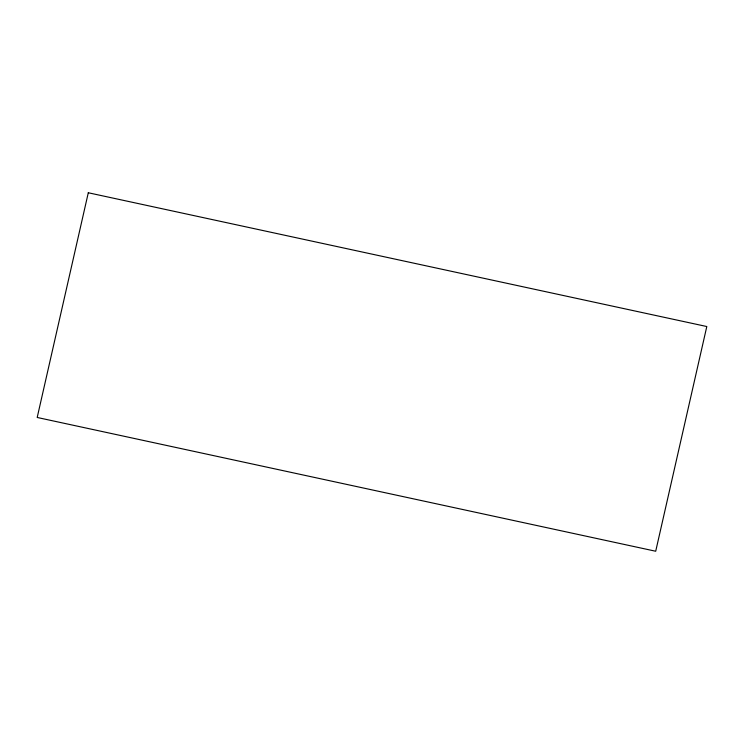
<?xml version="1.0" encoding="UTF-8"?>
<svg xmlns="http://www.w3.org/2000/svg" width="744" height="744" viewBox="0 0 744 744"><rect width="100%" height="100%" fill="white"/><g stroke="black" fill="none" stroke-linecap="round" stroke-linejoin="round"><path stroke-width="1.12" d="M88.294 192.761L37.2 417.468L655.706 551.239L706.8 326.532L88.294 192.761"/></g></svg>
